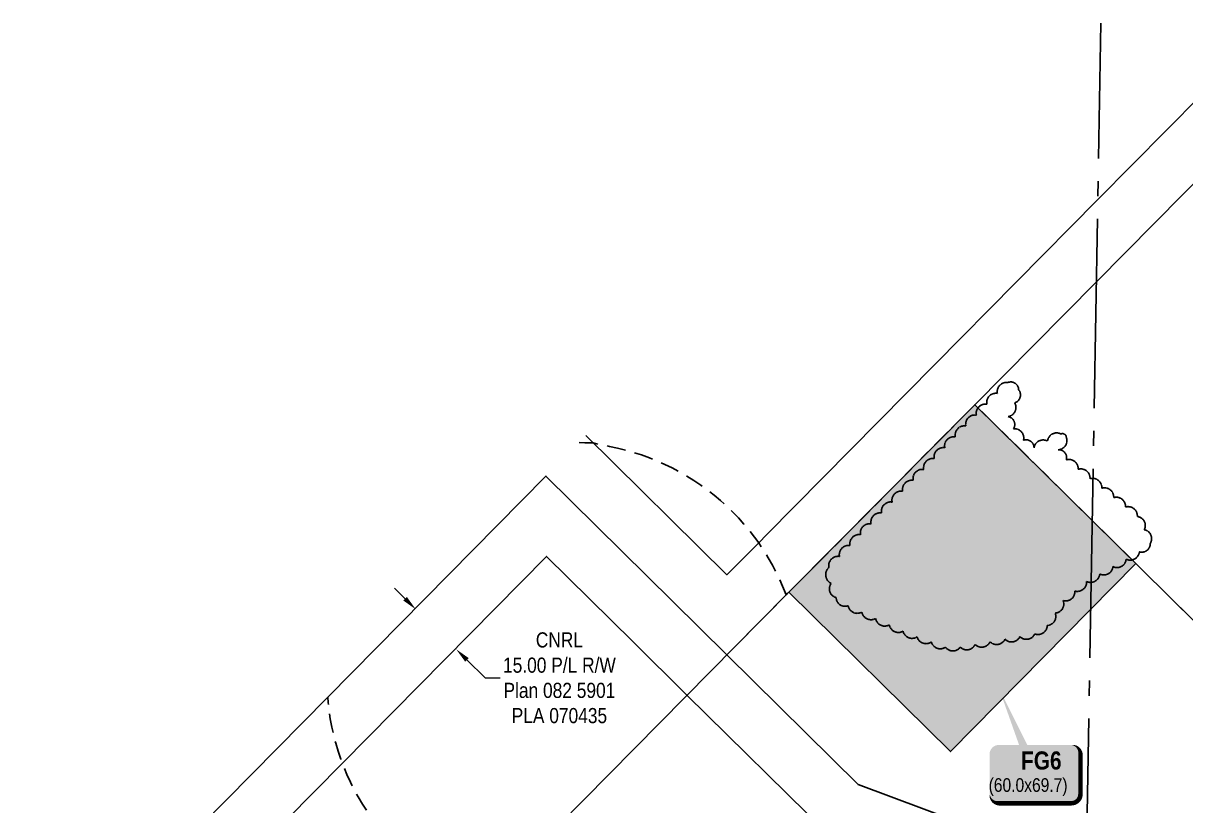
# Model space of a CAD drawing. Extents: x 420640 to 424792, y 6050134 to 6053066.
# Drawn here: x 420915 to 421683, y 6051160 to 6051677 of the extents above; entities that cross this region are included whole.
import ezdxf

# ---------------------------------------------------------------- set-up
doc = ezdxf.new("R2010")
doc.units = 0
doc.header["$LTSCALE"] = 5
doc.header["$PDSIZE"] = 0.5
for name, pattern in [('0', [1, 1, 0]), ('foc-ACCESSROAD', [3.75, 2.5, -1.25]), ('foc-QUARTERLINE', [33, 25, -3, 2, -3])]:
    doc.linetypes.add(name, pattern=pattern)
doc.layers.get('Defpoints').update_dxf_attribs({"color": 9})
for name, color, linetype in [('C-RW', 13, 'Continuous'), ('C-WS', 13, 'foc-ACCESSROAD'), ('F-RW', 190, 'Continuous'), ('L-QSEC', 8, 'foc-QUARTERLINE'), ('P-TEMP-BLOCKS', 250, 'Continuous'), ('P-WORKAREA', 113, 'Continuous'), ('P-WORKAREA-H', 111, 'Continuous'), ('T-BUSH', 110, '0')]:
    doc.layers.add(name, color=color, linetype=linetype)
doc.layers.add('C-RW-T', color=13, linetype='Continuous', lineweight=9)
doc.styles.add('80', font='ARIALN.TTF', dxfattribs={"height": 10})
doc.styles.add('80CG', font='ARIALN.TTF', dxfattribs={"height": 10})
doc.styles.add('BOLD', font='ARIALNB.TTF')
doc.dimstyles.new('Compass 5 000', dxfattribs={"dimscale": 5, "dimtxt": 9, "dimasz": 2, "dimexe": 0.2, "dimexo": 0.0625, "dimgap": 0.5, "dimtad": 0, "dimtih": 1, "dimtoh": 1, "dimzin": 0, "dimdsep": 46, "dimtxsty": '80CG', "dimcen": 0.1, "dimse1": 1, "dimse2": 1, "dimclrd": 256, "dimclrt": 256, "dimaunit": 1, "dimadec": 4, "dimazin": 0, "dimtfac": 0.06, "dimtofl": 0, "dimtmove": 0, "dimatfit": 1, "dimfxl": 0.2, "dimtolj": 1, "dimtzin": 0, "dimlwd": -1, "dimarcsym": 0})

# ---------------------------------------------------------------- blocks, each defined once
blk = doc.blocks.new('*D48')
at = {"layer": 'C-RW-T', "transparency": 16777216}
for p, q in [((421167.2532744133, 6051296.478716644), (421160.1422161865, 6051303.509566585)), ((421208.1311216056, 6051256.06194598), (421220.113481292, 6051244.214739811)), ((421220.113481292, 6051244.214739811), (421230.113481292, 6051244.214739811))]:
    blk.add_line(p, q, dxfattribs=at)
for points in [[(421168.4250827371, 6051297.663893015), (421166.0814660895, 6051295.293540273), (421174.3643326401, 6051289.447866702)], [(421209.3029299295, 6051257.247122351), (421206.9593132818, 6051254.876769609), (421201.0200633788, 6051263.092795921)]]:
    blk.add_solid(points, dxfattribs=at)
at = {"layer": 'Defpoints', "color": 0, "transparency": 16777216}
for p in [(421193.8032881687, 6051309.108582802), (421174.3643326401, 6051289.447866702), (421220.4590189066, 6051282.753512021)]:
    blk.add_point(p, dxfattribs=at)
at = {"layer": 'C-RW-T', "transparency": 16777216, "insert": (421269.1994294506, 6051244.214739811), "char_height": 10, "attachment_point": 5, "style": '80CG'}
blk.add_mtext('\\A1;CNRL\\P15.00 P/L R/W\\P{\\A0;Plan 082 5901\\P}PLA 070435', dxfattribs=at)
blk = doc.blocks.new('*U63')
h = blk.add_hatch(color=111)
edge = h.paths.add_edge_path()
edge.add_line((-23.99999999999998, -20), (23.99999999999998, -20))
edge.add_arc((23.99999999999998, -14), 6, 270, 360)
edge.add_line((29.99999999999998, -14), (29.99999999999998, 12.5))
edge.add_arc((23.99999999999998, 12.5), 6, 0, 90)
edge.add_line((23.99999999999998, 18.5), (-23.99999999999998, 18.5))
edge.add_arc((-23.99999999999998, 12.5), 6, 90, 180)
edge.add_line((-29.99999999999998, 12.5), (-29.99999999999998, -14))
edge.add_arc((-23.99999999999998, -14), 6, 180, 270)
at = {"flags": 128}
blk.add_lwpolyline([(-23.69376896641246, 55.61108387552734, 0, 7.499999999999999, 0), (-3.398394867633905e-15, 1.97215226305253e-31, 0, 0, 0)], format="xyseb", dxfattribs=at)
at = {"color": 250, "flags": 128}
blk.add_lwpolyline([(-23.99999999999998, -20, 3, 3, 0), (23.99999999999998, -20, 3, 3, 0.414213562373095), (29.99999999999998, -14, 3, 3, 0), (29.99999999999998, 12.5, 3, 0, 0.414213562373095), (23.99999999999998, 18.5, 0, 0, 0), (-23.99999999999998, 18.5, 0, 0, 0.414213562373095), (-29.99999999999998, 12.5, 0, 0, 0), (-29.99999999999998, -14, 0, 3, 0.414213562373095)], format="xyseb", close=True, dxfattribs=at)
at = {"color": 250}
for tag, p, height, style in [('TEMP_AREA_W1_001', (-9.212824010914055, 2.244292974654144), 12, 'BOLD'), ('ENTER_TEXT_001', (-30.65893587994544, -12.47010782646594), 9, '80')]:
    blk.add_attdef(tag, p, '', height=height, dxfattribs=dict(at, style=style))

msp = doc.modelspace()

# ---------------------------------------------------------------- hatches: boundary and pattern name
at = {"layer": 'P-WORKAREA-H'}
h = msp.add_hatch(color=256, dxfattribs=at)
h.dxf.hatch_style = 1
h.paths.add_polyline_path([(421420.8355603188, 6051300.936591077), (421527.6053247771, 6051195.550340778), (421650.0871106542, 6051319.669172418), (421543.6768620692, 6051424.699864612)])
h = msp.add_hatch(color=256, dxfattribs=at)
h.dxf.hatch_style = 1
h.paths.add_polyline_path([(421420.8355603188, 6051300.936591077), (421527.6053247771, 6051195.550340778), (421650.0871106542, 6051319.669172418), (421543.6768620692, 6051424.699864612)])

# ---------------------------------------------------------------- linework, layer by layer
at = {"layer": 'C-RW'}
msp.add_lwpolyline([(420914.9848799367, 6051027.563734911), (421116.1308983318, 6051231.41618747), (421260.2565531763, 6051377.488969016), (421343.9355820899, 6051294.951964063), (421379.856185121, 6051259.490718137), (421466.6708659641, 6051173.818092505), (421552.0660599596, 6051141.917975024), (421602.254036976, 6051092.404944803), (421575.9271856588, 6051065.719568164), (421531.4437978596, 6051109.603522309), (421446.0434397147, 6051141.501876951), (421353.4405931083, 6051232.873947567), (421317.5997594381, 6051268.245564847), (421260.6108001599, 6051324.473200693), (421125.7936042703, 6051187.839200686), (420941.6658185993, 6051001.237024038)], dxfattribs=at)
at = {"layer": 'C-WS', "flags": 128}
msp.add_lwpolyline([(421282.1759941092, 6051399.699514559), (421285.9588089818, 6051399.439828153), (421291.6059059775, 6051399.388870346), (421296.8795539199, 6051398.109246316), (421302.2972764513, 6051397.157183805), (421307.6786414243, 6051396.017580557), (421313.0170810991, 6051394.688548372), (421318.305212864, 6051393.171466113), (421323.5361762759, 6051391.472708176), (421328.7055726803, 6051389.589848337), (421333.8051959674, 6051387.527032183), (421338.8298499403, 6051385.286101189), (421343.7723620539, 6051382.872183942), (421348.6263183304, 6051380.283889958), (421353.3879287527, 6051377.528791611), (421358.04963081, 6051374.606268938), (421362.6054609979, 6051371.524182149), (421367.0502186529, 6051368.284122479), (421371.3788613428, 6051364.888429099), (421375.5859845807, 6051361.343701354), (421379.6667256518, 6051357.65427718), (421383.6147526568, 6051353.823518944), (421387.4259460941, 6051349.85675262), (421391.0963359475, 6051345.759551789), (421394.6197440776, 6051341.535776651), (421397.9931821132, 6051337.188981987), (421400.8549099502, 6051333.384029747), (421404.2725229647, 6051328.156916183), (421407.1714975254, 6051323.482524513), (421409.9038869494, 6051318.706919958), (421412.4671186302, 6051313.840906755), (421414.8578834019, 6051308.886293654), (421418.9936642137, 6051299.099591545), (421432.6696841784, 6051312.739254602), (421543.6768620692, 6051424.699864612), (421621.2715964799, 6051348.111233112), (421746.4008922884, 6051224.603685263), (421755.0040544604, 6051227.392060083), (421763.703529242, 6051229.862488423), (421772.4882311486, 6051232.012159183), (421781.3453195253, 6051233.837540838), (421790.2645628033, 6051235.334806562), (421799.2324721981, 6051236.504940077), (421808.2372191069, 6051237.344142078), (421817.2666042047, 6051237.852373046), (421826.3088378017, 6051238.028084935), (421844.3803032357, 6051237.382340991), (421974.9696782511, 6051108.566898211), (422006.7003964507, 6051140.471341041), (422015.5125207915, 6051149.650664254), (422021.2111923925, 6051142.561989947), (422026.6449456119, 6051135.269946641), (422031.8043185333, 6051127.781703533), (422036.6845513049, 6051120.107601716), (422041.2782619947, 6051112.257527054), (422045.577411664, 6051104.245380378), (422047.3710815574, 6051100.406967237), (422053.275317953, 6051087.768188019), (422025.0574446945, 6051059.220667836), (421970.1907724747, 6051003.714242673), (421943.8336962531, 6050977.062834076), (421609.0157894199, 6050638.502002901), (421604.4569512468, 6050633.891984181), (421600.981798877, 6050630.378011792), (421572.8169760823, 6050601.896959254), (421569.3546525538, 6050598.395285853), (421443.9821129125, 6050471.623656395), (421230.5131374812, 6050682.31725026), (421219.8418570135, 6050692.85275462), (421193.1598966557, 6050719.187498246), (421175.3690365034, 6050736.746666572), (421017.4659161607, 6050892.603661322), (421218.5780985185, 6051095.965136298), (421213.446732596, 6051097.945974863), (421208.3871534558, 6051100.105237548), (421203.4068765214, 6051102.440792277), (421198.5108037859, 6051104.950552241), (421193.7061126118, 6051107.629638671), (421188.9991525239, 6051110.47568942), (421184.3940735008, 6051113.485129292), (421179.898065848, 6051116.653829963), (421175.5150064677, 6051119.979221889), (421171.2514918544, 6051123.456436294), (421167.1133925428, 6051127.080617017), (421163.1038117369, 6051130.846455366), (421159.2299656463, 6051134.751323909), (421155.494966113, 6051138.790414256), (421151.9039446127, 6051142.958132331), (421148.4608667693, 6051147.248654016), (421145.1708770222, 6051151.657135713), (421142.0381121198, 6051156.179251707), (421139.0646371529, 6051160.808460155), (421136.2564502941, 6051165.538901706), (421133.6154540663, 6051170.363036421), (421131.1459823267, 6051175.279537941), (421128.8497316993, 6051180.277366656), (421126.7300110315, 6051185.354713523), (421125.7936042703, 6051187.839200686), (421124.7907337411, 6051190.502752624), (421123.031474896, 6051195.713734091), (421121.457879317, 6051200.98655912), (421120.068585905, 6051206.309740654), (421118.8687302065, 6051211.677934811), (421117.8568926041, 6051217.084660186), (421117.0354326863, 6051222.523620064), (421116.4048139402, 6051227.988050182), (421116.1308983318, 6051231.41618747), (421116.1284533395, 6051231.446753104)], dxfattribs=at)
at = {"layer": 'C-WS', "linetype": 'ByBlock', "flags": 128}
msp.add_lwpolyline([(421970.1863845538, 6051003.718582254), (421621.2715964799, 6051348.111233112), (421543.6768620692, 6051424.699864612), (421432.6696841784, 6051312.739254602), (421418.9936642137, 6051299.099591545), (421218.5780985185, 6051095.965136298), (421017.4659161607, 6050892.603661322), (421175.3690365034, 6050736.746666572), (421230.5131374812, 6050682.31725026), (421443.9821129125, 6050471.623656395), (421569.3546525538, 6050598.395285853), (421609.0157894199, 6050638.502002901), (421943.8336962531, 6050977.062834076)], close=True, dxfattribs=at)
at = {"layer": 'F-RW'}
for points in [[(421286.6695634969, 6051404.252761506), (421379.8167323875, 6051312.309093523), (421400.8549099502, 6051333.384029747), (421406.1970401129, 6051339.007354938), (421517.0154005263, 6051451.066059873), (421624.9344419239, 6051560.192164331), (421738.2656664106, 6051674.789123441), (422147.4792265419, 6051271.74422253), (422172.1006361241, 6051207.471482881), (422191.7959864559, 6051156.057621206), (422219.4608090131, 6051083.841344052), (422184.2087576885, 6050938.605220933), (422192.1033526608, 6050889.868476671), (422255.6922542644, 6050827.095485612)], [(422229.3493470995, 6050800.410178709), (422157.0465836837, 6050871.785176707), (422145.9823091773, 6050940.087678355), (422180.2656883879, 6051081.335721032), (422162.8734057748, 6051126.735692871), (422143.1063970423, 6051178.335760069), (422115.3713918987, 6051250.734871955), (421848.3983493317, 6051513.684688211), (421738.6133516552, 6051621.814818812), (421623.9977005459, 6051505.91732948), (421582.3500535307, 6051463.803831517), (421543.6768620692, 6051424.699864612), (421432.6696841784, 6051312.739254602), (421418.9936642137, 6051299.099591545), (421406.1579872421, 6051286.04320508), (421379.856185121, 6051259.490718137), (421343.9355820899, 6051294.951964063), (421260.2565531763, 6051377.488969016)]]:
    msp.add_lwpolyline(points, dxfattribs=at)
at = {"layer": 'L-QSEC'}
msp.add_line((421605.4585794717, 6050432.56750647), (421626.9456142283, 6051676.711680232), dxfattribs=at)
at = {"layer": 'P-WORKAREA', "flags": 128}
msp.add_lwpolyline([(421420.8355603188, 6051300.936591077), (421527.6053247771, 6051195.550340778), (421650.0871106542, 6051319.669172418), (421543.6768620692, 6051424.699864612)], close=True, dxfattribs=at)
msp.add_lwpolyline([(421420.8355603188, 6051300.936591077), (421527.6053247771, 6051195.550340778), (421650.0871106542, 6051319.669172418), (421543.6768620692, 6051424.699864612)], close=True, dxfattribs=at)
at = {"layer": 'T-BUSH', "flags": 128}
msp.add_lwpolyline([(421447.248578964, 6051317.257791335, -0.52056705), (421454.2061327934, 6051324.440579423, -0.52056705), (421461.1636866227, 6051331.62336751, -0.52056705), (421468.1212404522, 6051338.806155598, -0.52056705), (421475.0787942815, 6051345.988943685, -0.52056705), (421482.0363481109, 6051353.171731773, -0.52056705), (421488.9939019404, 6051360.35451986, -0.52056705), (421495.9514557697, 6051367.537307948, -0.52056705), (421502.9090095991, 6051374.720096036, -0.52056705), (421509.8665634285, 6051381.902884123, -0.52056705), (421516.8241172579, 6051389.085672211, -0.52056705), (421523.7816710873, 6051396.268460298, -0.52056705), (421530.7392249167, 6051403.451248386, -0.52056705), (421537.6967787461, 6051410.634036473, -0.52056705), (421544.6543325755, 6051417.816824561, -0.52056705), (421551.6118864049, 6051424.999612648, -0.52056705), (421558.5694402343, 6051432.182400736, -0.52056705), (421565.5269940636, 6051439.365188824, -0.52056705), (421572.5798905206, 6051434.672657589, -0.52056705), (421569.9698842884, 6051425.881419902, -0.52056705), (421565.7677564647, 6051416.807163913, -0.52056705), (421569.2401027887, 6051408.806221816, -0.52056705), (421575.7704699773, 6051401.23295935, -0.52056705), (421582.7652729093, 6051396.089994587, -0.52056705), (421591.6280189823, 6051400.721596043, -0.52056705), (421600.4907650554, 6051405.353197498, -0.52056705), (421604.0709247746, 6051403.297167707, -0.52056705), (421598.6686969139, 6051394.881947322, -0.52056705), (421604.1133431545, 6051388.255576312, -0.52056705), (421611.9316475933, 6051382.02066527, -0.52056705), (421619.7499520321, 6051375.785754228, -0.52056705), (421627.5682564708, 6051369.550843186, -0.52056705), (421635.3865609096, 6051363.315932143, -0.52056705), (421643.2048653484, 6051357.081021101, -0.52056705), (421651.0231697871, 6051350.84611006, -0.52056705), (421655.5694083229, 6051342.119755751, -0.52056705), (421659.4999801686, 6051332.92461546, -0.52056705), (421652.3363900259, 6051327.494651034, -0.52056705), (421643.6210328638, 6051322.591330778, -0.52056705), (421634.9056757017, 6051317.688010521, -0.52056705), (421626.1903185397, 6051312.784690266, -0.52056705), (421617.4749613776, 6051307.881370009, -0.52056705), (421609.7147193908, 6051301.579939471, -0.52056705), (421601.9780033289, 6051295.244071371, -0.52056705), (421596.6858994049, 6051287.034025392, -0.52056705), (421591.4765135329, 6051278.822556658, -0.52056705), (421583.2517573691, 6051273.201092648, -0.52056705), (421573.4041575302, 6051271.461903926, -0.52056705), (421563.5565576912, 6051269.722715204, -0.52056705), (421553.7089578522, 6051267.983526481, -0.52056705), (421543.8613580132, 6051266.244337759, -0.52056705), (421534.0137581743, 6051264.505149037, -0.52056705), (421524.3174163059, 6051264.53413817, -0.52056705), (421514.9082908806, 6051267.920634698, -0.52056705), (421505.4991654552, 6051271.307131225, -0.52056705), (421496.2161649112, 6051274.99992313, -0.52056705), (421487.150631336, 6051279.220835472, -0.52056705), (421478.0850977607, 6051283.441747814, -0.52056705), (421469.0195641855, 6051287.662660155, -0.52056705), (421459.9540306103, 6051291.883572497, -0.52056705), (421452.0731951435, 6051297.187695232, -0.52056705), (421448.6788881376, 6051306.594005877, -0.52056705)], format="xyb", close=True, dxfattribs=at)

# ---------------------------------------------------------------- block references
at = {"layer": 'P-TEMP-BLOCKS'}
msp.add_blockref('*U63', (421583.419627415, 6051181.37471809), dxfattribs=at).add_auto_attribs({'TEMP_AREA_W1_001': 'FG6', 'ENTER_TEXT_001': '(60.0x69.7)'})

# ---------------------------------------------------------------- dimensions: what is measured, and where the dimension line sits
at = {"layer": 'C-RW-T'}
dim = msp.add_linear_dim(base=(421174.3643326401, 6051289.447866702), p1=(421220.459018907, 6051282.75351202), p2=(421193.8032881683, 6051309.108582801), angle=135.32495946945755, text='CNRL\\P15.00 P/L R/W\\P{\\A0;Plan 082 5901\\P}PLA 070435', dimstyle='Compass 5 000', dxfattribs=at)
dim.commit()
dim.dimension.update_dxf_attribs({"geometry": '*D48', "text_midpoint": (421269.1994294506, 6051244.214739811), "dimtype": 161})

doc.saveas('drawing.dxf')
